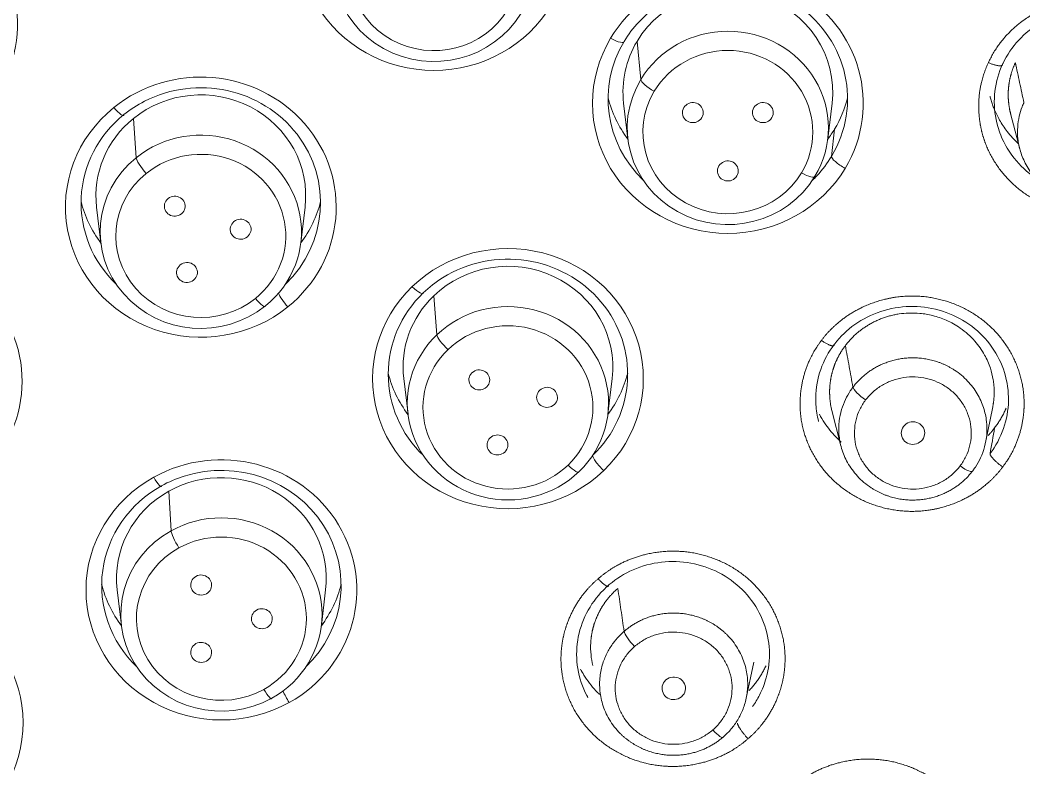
# Model space of a CAD drawing. Extents: x 19821 to 22981, y -91 to 2224.
# Drawn here: x 20754.33 to 20773.55, y 1187.6 to 1201.93 of the extents above; entities that cross this region are included whole.
import ezdxf

# ---------------------------------------------------------------- set-up
doc = ezdxf.new("R2010")
doc.units = 0
doc.header["$LTSCALE"] = 10
doc.header["$MEASUREMENT"] = 0
doc.layers.add('1', color=7, linetype='CONTINUOUS')

msp = doc.modelspace()

# ---------------------------------------------------------------- linework, layer by layer
at = {"layer": '1', "color": 7, "linetype": 'Continuous', "lineweight": 13}
for p, q in [((20766.141, 1201.523), (20766.212, 1200.792)), ((20756.495, 1200.046), (20756.548, 1199.294)), ((20769.923, 1199.842), (20769.867, 1199.32)), ((20762.249, 1196.647), (20762.307, 1195.9)), ((20757.176, 1192.906), (20757.217, 1192.146))]:
    msp.add_line(p, q, dxfattribs=at)
at = {"layer": '1', "color": 7, "linetype": 'Continuous', "lineweight": 18}
for p, q in [((20765.885, 1200.338), (20765.966, 1199.655)), ((20769.795, 1199.655), (20769.877, 1200.338)), ((20773.296, 1200.14), (20773.471, 1199.465)), ((20755.791, 1198.347), (20755.872, 1197.664)), ((20759.702, 1197.664), (20759.783, 1198.347)), ((20761.673, 1195.062), (20761.755, 1194.379)), ((20765.584, 1194.379), (20765.665, 1195.062)), ((20772.816, 1193.836), (20772.954, 1194.523)), ((20769.873, 1194.451), (20770.046, 1193.772)), ((20756.185, 1191.014), (20756.266, 1190.331)), ((20760.096, 1190.331), (20760.177, 1191.014)), ((20768.234, 1188.941), (20768.376, 1189.631))]:
    msp.add_line(p, q, dxfattribs=at)
for centre, major_axis, ratio, start_param, end_param in [((20744.931, 1212.247), (-60.5, 0), 0.961262, 2.420581, 4.712389), ((20744.931, 1212.384), (60, 0), 0.961262, 4.72417, 7.853982), ((20744.931, 1212.384), (-59.925, 0), 0.961262, 1.570796, 4.712389), ((20762.252, 1202.99), (-1.927, 0), 0.961262, 5.759587, 8.901179), ((20767.881, 1200.422), (2.293, 0), 0.961262, 5.759587, 8.693327), ((20767.881, 1200.557), (-2.009, 0), 0.961262, 3.027628, 5.759587), ((20767.881, 1200.422), (2.293, 0), 0.961262, 2.410142, 2.617994), ((20767.881, 1199.865), (-1.927, 0), 0.961262, 2.617994, 5.759587), ((20767.881, 1200.422), (2.293, 0), 0.961262, 2.617994, 3.928093), ((20767.881, 1200.557), (-2.009, 0), 0.961262, 5.759587, 6.397183), ((20757.787, 1198.431), (2.293, 0), 0.961262, 5.496745, 8.344261), ((20767.881, 1199.865), (-1.927, 0), 0.961262, 5.759587, 8.901179), ((20757.787, 1198.567), (-2.009, 0), 0.961262, 3.027672, 5.410521), ((20757.787, 1198.431), (2.293, 0), 0.961262, 2.061076, 2.268928), ((20767.881, 1200.975), (2.359, 0), 0.961262, 3.377867, 3.765608), ((20767.881, 1200.975), (2.359, 0), 0.961262, 5.759587, 6.046895), ((20757.787, 1198.431), (2.293, 0), 0.961262, 2.268928, 3.928004), ((20757.787, 1198.567), (-2.009, 0), 0.961262, 5.410521, 6.397177), ((20757.787, 1197.875), (-1.927, 0), 0.961262, 2.268928, 5.410521), ((20767.881, 1200.975), (2.359, 0), 0.961262, 5.659203, 5.759587), ((20767.881, 1200.422), (2.293, 0), 0.961262, 5.551735, 5.759587), ((20757.787, 1197.875), (-1.927, 0), 0.961262, 5.410521, 8.552113), ((20767.881, 1200.422), (2.293, 0), 0.961262, 5.496681, 5.551735), ((20757.787, 1198.985), (2.359, 0), 0.961262, 3.37791, 3.765603), ((20757.787, 1198.985), (2.359, 0), 0.961262, 5.659246, 6.046939), ((20763.669, 1195.146), (2.293, 0), 0.961262, 5.497787, 8.431528), ((20763.669, 1195.282), (-2.009, 0), 0.961262, 3.027661, 5.497787), ((20763.669, 1195.146), (2.293, 0), 0.961262, 2.148343, 2.356194), ((20763.669, 1195.146), (2.293, 0), 0.961262, 2.356194, 3.928038), ((20763.669, 1195.282), (-2.009, 0), 0.961262, 5.497787, 6.397166), ((20763.669, 1194.59), (-1.927, 0), 0.961262, 2.356194, 5.497787), ((20763.669, 1194.59), (-1.927, 0), 0.961262, 5.497787, 8.63938), ((20763.669, 1195.699), (2.359, 0), 0.961262, 3.377899, 3.765591), ((20763.669, 1195.699), (2.359, 0), 0.961262, 5.659236, 6.046879), ((20770.519, 1194.735), (0.239, -0.181), 0.22302, 3.379768, 4.879301), ((20758.181, 1191.098), (2.293, 0), 0.961262, 5.496724, 8.169729), ((20772.329, 1193.47), (-0.239, 0.181), 0.22297, 1.737841, 3.254818), ((20758.181, 1191.098), (2.293, 0), 0.961262, 1.886543, 2.094395), ((20758.181, 1191.233), (-2.009, 0), 0.961262, 3.027645, 5.235988), ((20758.181, 1191.098), (2.293, 0), 0.961262, 2.094395, 3.928029), ((20758.181, 1191.233), (-2.009, 0), 0.961262, 5.235988, 6.397199), ((20758.181, 1190.542), (-1.927, 0), 0.961262, 2.094395, 5.235988), ((20758.181, 1190.542), (-1.927, 0), 0.961262, 5.235988, 8.37758), ((20758.181, 1191.651), (2.359, 0), 0.961262, 3.377932, 3.765526), ((20758.181, 1191.651), (2.359, 0), 0.961262, 5.659219, 6.046911), ((20766.094, 1190.011), (0.196, -0.227), 0.184462, 3.422745, 4.922279), ((20767.592, 1188.413), (-0.196, 0.227), 0.184412, 1.780818, 3.297796)]:
    msp.add_ellipse(centre, major_axis=major_axis, ratio=ratio, start_param=start_param, end_param=end_param, dxfattribs=at)
at = {"layer": '1', "color": 7, "linetype": 'Continuous', "lineweight": 13}
for centre, major_axis, ratio, start_param, end_param in [((20744.931, 1212.247), (-59.425, 0), 0.961262, 1.570796, 4.70194), ((20744.931, 1212.247), (-57.948, 0), 0.961262, 1.579187, 4.712389), ((20744.931, 1212.291), (57.403, 0), 0.961262, 4.721079, 7.853982), ((20762.252, 1203.461), (2.593, 0), 0.961262, 2.617994, 5.759587), ((20751.681, 1201.835), (2.593, 0), 0.961262, 5.235988, 8.37758), ((20762.252, 1202.91), (-1.627, 0), 0.961262, 5.759587, 8.901179), ((20767.881, 1200.337), (2.593, 0), 0.961262, 5.759587, 8.901179), ((20767.881, 1200.337), (2.593, 0), 0.961262, 2.617994, 5.759587), ((20765.635, 1201.666), (0.257, -0.154), 0.238709, 4.854791, 6.458185), ((20767.881, 1199.785), (-1.627, 0), 0.961262, 2.617994, 5.759587), ((20757.787, 1198.346), (2.593, 0), 0.961262, 5.410521, 8.552113), ((20766.471, 1200.65), (-0.257, 0.154), 0.238709, 0.174999, 1.713199), ((20767.881, 1199.785), (-1.627, 0), 0.961262, 5.759587, 8.901179), ((20757.787, 1198.346), (2.593, 0), 0.961262, 2.268928, 5.410521), ((20756.12, 1200.338), (0.188, -0.234), 0.177176, 4.928615, 6.532008), ((20757.787, 1197.795), (-1.627, 0), 0.961262, 2.268928, 5.410521), ((20770.126, 1199.173), (-0.257, 0.154), 0.238709, 0.109805, 1.713199), ((20756.741, 1199.076), (-0.188, 0.234), 0.177176, 0.248823, 1.787022), ((20757.787, 1197.795), (-1.627, 0), 0.961262, 5.410521, 8.552113), ((20769.29, 1199.086), (0.257, -0.154), 0.238709, 4.854791, 6.39299), ((20751.771, 1195.008), (2.593, 0), 0.961262, 5.061455, 8.203047), ((20763.669, 1195.061), (2.593, 0), 0.961262, 5.497787, 8.63938), ((20763.669, 1195.061), (2.593, 0), 0.961262, 2.356194, 5.497787), ((20761.836, 1196.906), (0.208, -0.216), 0.194905, 4.912437, 6.51583), ((20759.454, 1196.519), (-0.188, 0.234), 0.177176, 0.582196, 1.787022), ((20758.833, 1196.679), (0.188, -0.234), 0.177176, 4.928615, 6.466814), ((20763.669, 1194.51), (-1.627, 0), 0.961262, 2.356194, 5.497787), ((20762.519, 1195.699), (-0.208, 0.216), 0.194905, 0.232645, 1.770844), ((20763.669, 1194.51), (-1.627, 0), 0.961262, 5.497787, 8.63938), ((20758.181, 1191.013), (2.593, 0), 0.961262, 5.235988, 8.37758), ((20765.503, 1193.381), (-0.208, 0.216), 0.194905, 0.16745, 1.770844), ((20764.82, 1193.486), (0.208, -0.216), 0.194905, 4.912437, 6.450636), ((20758.181, 1191.013), (2.593, 0), 0.961262, 2.094395, 5.235988), ((20756.884, 1193.254), (0.146, -0.262), 0.137819, 4.955794, 6.559188), ((20757.367, 1191.899), (-0.146, 0.262), 0.137819, 0.276002, 1.814201), ((20758.181, 1190.462), (-1.627, 0), 0.961262, 2.094395, 5.235988), ((20758.181, 1190.462), (-1.627, 0), 0.961262, 5.235988, 8.37758), ((20751.79, 1188.468), (2.593, 0), 0.961262, 4.974188, 8.115781), ((20758.995, 1189.189), (0.146, -0.262), 0.137819, 4.955794, 6.493993), ((20759.478, 1188.937), (-0.146, 0.262), 0.137819, 0.931208, 1.814201)]:
    msp.add_ellipse(centre, major_axis=major_axis, ratio=ratio, start_param=start_param, end_param=end_param, dxfattribs=at)
for points, degree, knots in [([(20772.87, 1201.116), (20773.044, 1201.492), (20773.505, 1201.911), (20773.863, 1202.13), (20774.06, 1202.203), (20774.458, 1202.35), (20775.314, 1202.328), (20776.094, 1201.994), (20776.682, 1201.397), (20776.834, 1201.015), (20776.909, 1200.827), (20776.945, 1200.625), (20776.98, 1200.426), (20776.965, 1199.815), (20776.791, 1199.438)], 2, [0, 0, 0, 0.125, 0.1875, 0.25, 0.25, 0.375, 0.5, 0.625, 0.75, 0.75, 0.8125, 0.8125, 0.875, 1, 1, 1]), ([(20776.791, 1199.438), (20776.617, 1199.063), (20776.156, 1198.644), (20775.797, 1198.425), (20775.6, 1198.352), (20775.203, 1198.205), (20774.346, 1198.226), (20773.566, 1198.561), (20772.978, 1199.157), (20772.826, 1199.539), (20772.751, 1199.728), (20772.716, 1199.929), (20772.681, 1200.128), (20772.695, 1200.74), (20772.87, 1201.116)], 2, [0, 0, 0, 0.125, 0.1875, 0.25, 0.25, 0.375, 0.5, 0.625, 0.75, 0.75, 0.8125, 0.8125, 0.875, 1, 1, 1]), ([(20773.755, 1198.922), (20773.722, 1198.945), (20773.539, 1199.08), (20773.297, 1199.34), (20773.153, 1199.614), (20773.106, 1199.729)], 3, [0, 0, 0, 0, 0.114956, 0.641586, 1, 1, 1, 1]), ([(20769.673, 1195.794), (20769.924, 1196.126), (20770.466, 1196.444), (20770.864, 1196.586), (20771.072, 1196.618), (20771.493, 1196.683), (20772.326, 1196.49), (20773.016, 1196.008), (20773.463, 1195.306), (20773.529, 1194.902), (20773.561, 1194.703), (20773.553, 1194.499), (20773.544, 1194.297), (20773.397, 1193.702), (20773.145, 1193.369)], 2, [0, 0, 0, 0.125, 0.1875, 0.25, 0.25, 0.375, 0.5, 0.625, 0.75, 0.75, 0.8125, 0.8125, 0.875, 1, 1, 1]), ([(20773.145, 1193.369), (20772.894, 1193.036), (20772.352, 1192.719), (20771.955, 1192.576), (20771.746, 1192.544), (20771.325, 1192.479), (20770.492, 1192.672), (20769.802, 1193.155), (20769.356, 1193.856), (20769.289, 1194.26), (20769.257, 1194.459), (20769.266, 1194.663), (20769.274, 1194.865), (20769.421, 1195.46), (20769.673, 1195.794)], 2, [0, 0, 0, 0.125, 0.1875, 0.25, 0.25, 0.375, 0.5, 0.625, 0.75, 0.75, 0.8125, 0.8125, 0.875, 1, 1, 1]), ([(20770.519, 1194.652), (20770.562, 1194.709), (20770.61, 1194.762), (20770.718, 1194.857), (20770.777, 1194.9), (20770.902, 1194.974), (20770.968, 1195.004), (20771.105, 1195.053), (20771.176, 1195.071), (20771.321, 1195.093), (20771.394, 1195.097), (20771.541, 1195.092), (20771.614, 1195.082), (20771.756, 1195.049), (20771.826, 1195.026), (20771.959, 1194.967), (20772.022, 1194.931), (20772.141, 1194.848), (20772.196, 1194.801), (20772.295, 1194.698), (20772.339, 1194.642), (20772.416, 1194.522), (20772.448, 1194.458), (20772.499, 1194.326), (20772.517, 1194.258), (20772.54, 1194.118), (20772.545, 1194.048), (20772.539, 1193.907), (20772.529, 1193.837), (20772.495, 1193.7), (20772.47, 1193.633), (20772.409, 1193.506), (20772.372, 1193.445), (20772.329, 1193.388)], 3, [0, 0, 0, 0, 0.0625, 0.0625, 0.125, 0.125, 0.1875, 0.1875, 0.25, 0.25, 0.3125, 0.3125, 0.375, 0.375, 0.4375, 0.4375, 0.5, 0.5, 0.5625, 0.5625, 0.625, 0.625, 0.6875, 0.6875, 0.75, 0.75, 0.8125, 0.8125, 0.875, 0.875, 0.9375, 0.9375, 1, 1, 1, 1]), ([(20772.329, 1193.388), (20772.286, 1193.331), (20772.237, 1193.278), (20772.129, 1193.182), (20772.071, 1193.139), (20771.946, 1193.066), (20771.88, 1193.035), (20771.742, 1192.986), (20771.671, 1192.968), (20771.526, 1192.946), (20771.453, 1192.942), (20771.307, 1192.948), (20771.234, 1192.957), (20771.091, 1192.99), (20771.022, 1193.014), (20770.889, 1193.072), (20770.825, 1193.108), (20770.707, 1193.191), (20770.652, 1193.238), (20770.552, 1193.341), (20770.508, 1193.398), (20770.431, 1193.518), (20770.399, 1193.581), (20770.349, 1193.714), (20770.33, 1193.782), (20770.307, 1193.921), (20770.303, 1193.992), (20770.309, 1194.132), (20770.319, 1194.202), (20770.353, 1194.339), (20770.377, 1194.406), (20770.438, 1194.534), (20770.475, 1194.595), (20770.519, 1194.652)], 3, [0, 0, 0, 0, 0.0625, 0.0625, 0.125, 0.125, 0.1875, 0.1875, 0.25, 0.25, 0.3125, 0.3125, 0.375, 0.375, 0.4375, 0.4375, 0.5, 0.5, 0.5625, 0.5625, 0.625, 0.625, 0.6875, 0.6875, 0.75, 0.75, 0.8125, 0.8125, 0.875, 0.875, 0.9375, 0.9375, 1, 1, 1, 1]), ([(20773.2, 1194.236), (20773.2, 1194.236), (20773.153, 1194.059), (20773.061, 1193.848), (20772.929, 1193.66), (20772.903, 1193.625)], 3, [0, 0, 0, 0, 0.002543, 0.807615, 1, 1, 1, 1]), ([(20765.395, 1191.226), (20765.713, 1191.501), (20766.311, 1191.704), (20766.731, 1191.764), (20766.942, 1191.753), (20767.368, 1191.732), (20768.141, 1191.378), (20768.712, 1190.768), (20768.996, 1189.992), (20768.974, 1189.584), (20768.963, 1189.383), (20768.91, 1189.185), (20768.858, 1188.989), (20768.586, 1188.436), (20768.267, 1188.161)], 2, [0, 0, 0, 0.125, 0.1875, 0.25, 0.25, 0.375, 0.5, 0.625, 0.75, 0.75, 0.8125, 0.8125, 0.875, 1, 1, 1]), ([(20768.267, 1188.161), (20767.949, 1187.885), (20767.351, 1187.683), (20766.931, 1187.623), (20766.719, 1187.633), (20766.294, 1187.654), (20765.521, 1188.009), (20764.95, 1188.619), (20764.665, 1189.395), (20764.688, 1189.803), (20764.699, 1190.004), (20764.752, 1190.202), (20764.804, 1190.398), (20765.076, 1190.951), (20765.395, 1191.226)], 2, [0, 0, 0, 0.125, 0.1875, 0.25, 0.25, 0.375, 0.5, 0.625, 0.75, 0.75, 0.8125, 0.8125, 0.875, 1, 1, 1]), ([(20766.094, 1189.929), (20766.149, 1189.976), (20766.208, 1190.018), (20766.334, 1190.09), (20766.4, 1190.12), (20766.538, 1190.167), (20766.61, 1190.184), (20766.755, 1190.204), (20766.828, 1190.207), (20766.975, 1190.2), (20767.047, 1190.189), (20767.189, 1190.154), (20767.258, 1190.13), (20767.391, 1190.07), (20767.454, 1190.033), (20767.571, 1189.949), (20767.625, 1189.901), (20767.723, 1189.797), (20767.767, 1189.74), (20767.842, 1189.619), (20767.873, 1189.555), (20767.922, 1189.422), (20767.94, 1189.353), (20767.961, 1189.214), (20767.964, 1189.143), (20767.956, 1189.003), (20767.945, 1188.933), (20767.909, 1188.796), (20767.884, 1188.73), (20767.821, 1188.603), (20767.783, 1188.542), (20767.696, 1188.429), (20767.646, 1188.377), (20767.592, 1188.33)], 3, [0, 0, 0, 0, 0.0625, 0.0625, 0.125, 0.125, 0.1875, 0.1875, 0.25, 0.25, 0.3125, 0.3125, 0.375, 0.375, 0.4375, 0.4375, 0.5, 0.5, 0.5625, 0.5625, 0.625, 0.625, 0.6875, 0.6875, 0.75, 0.75, 0.8125, 0.8125, 0.875, 0.875, 0.9375, 0.9375, 1, 1, 1, 1]), ([(20767.592, 1188.33), (20767.537, 1188.283), (20767.478, 1188.241), (20767.352, 1188.169), (20767.285, 1188.139), (20767.147, 1188.092), (20767.076, 1188.075), (20766.931, 1188.055), (20766.857, 1188.052), (20766.711, 1188.059), (20766.638, 1188.07), (20766.496, 1188.104), (20766.427, 1188.128), (20766.295, 1188.189), (20766.232, 1188.225), (20766.115, 1188.31), (20766.06, 1188.357), (20765.962, 1188.462), (20765.919, 1188.519), (20765.844, 1188.64), (20765.813, 1188.704), (20765.764, 1188.837), (20765.746, 1188.905), (20765.725, 1189.045), (20765.722, 1189.115), (20765.729, 1189.256), (20765.74, 1189.326), (20765.776, 1189.462), (20765.801, 1189.529), (20765.865, 1189.656), (20765.903, 1189.716), (20765.99, 1189.829), (20766.04, 1189.881), (20766.094, 1189.929)], 3, [0, 0, 0, 0, 0.0625, 0.0625, 0.125, 0.125, 0.1875, 0.1875, 0.25, 0.25, 0.3125, 0.3125, 0.375, 0.375, 0.4375, 0.4375, 0.5, 0.5, 0.5625, 0.5625, 0.625, 0.625, 0.6875, 0.6875, 0.75, 0.75, 0.8125, 0.8125, 0.875, 0.875, 0.9375, 0.9375, 1, 1, 1, 1]), ([(20768.617, 1189.331), (20768.585, 1189.216), (20768.511, 1189.024), (20768.404, 1188.847), (20768.353, 1188.777)], 3, [0, 0, 0, 0, 0.579654, 1, 1, 1, 1]), ([(20769.127, 1187.242), (20769.444, 1187.517), (20770.042, 1187.719), (20770.462, 1187.779), (20770.883, 1187.759), (20771.294, 1187.659), (20771.485, 1187.572), (20771.871, 1187.396), (20772.448, 1186.78), (20772.59, 1186.389), (20772.66, 1186.198), (20772.719, 1185.796), (20772.696, 1185.392), (20772.642, 1185.193), (20772.589, 1184.997), (20772.317, 1184.448), (20772, 1184.175)], 2, [0, 0, 0, 0.125, 0.1875, 0.25, 0.3125, 0.375, 0.375, 0.5, 0.625, 0.625, 0.6875, 0.75, 0.8125, 0.8125, 0.875, 1, 1, 1])]:
    msp.add_open_spline(points, degree=degree, knots=knots, dxfattribs=at)
at = {"layer": '1', "color": 7, "linetype": 'Continuous', "lineweight": 18}
for points, knots in [([(20773.143, 1201.088), (20773.146, 1201.094), (20773.224, 1201.259), (20773.431, 1201.565), (20773.866, 1201.912), (20774.397, 1202.12), (20774.968, 1202.163), (20775.527, 1202.039), (20776.021, 1201.758), (20776.403, 1201.347), (20776.638, 1200.845), (20776.682, 1200.48), (20776.675, 1200.3)], [0, 0, 0, 0, 0.004149, 0.11085, 0.221732, 0.333017, 0.44423, 0.55546, 0.666674, 0.777922, 0.889093, 1, 1, 1, 1]), ([(20773.106, 1199.729), (20773.085, 1199.783), (20773.007, 1200.011), (20772.956, 1200.435), (20773.037, 1200.839), (20773.125, 1201.048), (20773.143, 1201.088)], [0, 0, 0, 0, 0.124514, 0.5152, 0.906881, 1, 1, 1, 1]), ([(20773.298, 1200.13), (20773.297, 1200.133), (20773.295, 1200.142), (20773.291, 1200.158), (20773.286, 1200.178), (20773.282, 1200.199), (20773.278, 1200.219), (20773.274, 1200.24), (20773.27, 1200.26), (20773.267, 1200.281), (20773.264, 1200.301), (20773.261, 1200.322), (20773.259, 1200.343), (20773.257, 1200.363), (20773.255, 1200.384), (20773.254, 1200.405), (20773.252, 1200.425), (20773.252, 1200.446), (20773.251, 1200.466), (20773.251, 1200.487), (20773.251, 1200.508), (20773.251, 1200.528), (20773.251, 1200.549), (20773.252, 1200.569), (20773.253, 1200.59), (20773.255, 1200.61), (20773.257, 1200.63), (20773.258, 1200.651), (20773.261, 1200.671), (20773.263, 1200.691), (20773.266, 1200.711), (20773.269, 1200.731), (20773.273, 1200.752), (20773.276, 1200.771), (20773.28, 1200.791), (20773.284, 1200.811), (20773.289, 1200.831), (20773.294, 1200.851), (20773.299, 1200.87), (20773.304, 1200.89), (20773.309, 1200.909), (20773.315, 1200.928), (20773.321, 1200.948), (20773.327, 1200.967), (20773.334, 1200.986), (20773.341, 1201.004), (20773.348, 1201.023), (20773.355, 1201.042), (20773.363, 1201.06), (20773.371, 1201.079), (20773.379, 1201.097), (20773.384, 1201.109), (20773.387, 1201.115)], [0, 0, 0, 0, 0.00712, 0.027941, 0.048738, 0.069512, 0.090263, 0.110991, 0.131695, 0.152376, 0.173034, 0.193669, 0.214281, 0.234869, 0.255434, 0.275976, 0.296495, 0.31699, 0.337462, 0.357911, 0.378337, 0.398739, 0.419119, 0.439475, 0.459807, 0.480117, 0.500403, 0.520666, 0.540906, 0.561122, 0.581316, 0.601486, 0.621633, 0.641756, 0.661856, 0.681933, 0.701987, 0.722017, 0.742025, 0.762009, 0.781969, 0.801907, 0.821821, 0.841711, 0.861579, 0.881423, 0.901244, 0.921042, 0.940816, 0.960568, 0.980295, 1, 1, 1, 1]), ([(20772.9, 1200.469), (20772.901, 1200.465), (20772.906, 1200.447), (20772.915, 1200.415), (20772.928, 1200.373), (20772.942, 1200.331), (20772.956, 1200.29), (20772.994, 1200.192), (20773.07, 1200.032), (20773.212, 1199.81), (20773.348, 1199.655), (20773.433, 1199.574), (20773.445, 1199.563)], [0, 0, 0, 0, 0.010843, 0.052147, 0.093537, 0.135013, 0.176575, 0.218223, 0.428633, 0.674372, 0.955404, 1, 1, 1, 1]), ([(20773.551, 1200.35), (20773.549, 1200.345), (20773.544, 1200.334), (20773.536, 1200.317), (20773.53, 1200.301), (20773.523, 1200.286), (20773.497, 1200.218), (20773.456, 1200.087), (20773.425, 1199.881), (20773.429, 1199.65), (20773.48, 1199.403), (20773.587, 1199.148), (20773.76, 1198.902), (20774.002, 1198.685), (20774.22, 1198.567), (20774.366, 1198.513), (20774.422, 1198.495), (20774.478, 1198.479), (20774.535, 1198.466), (20774.591, 1198.455), (20774.647, 1198.446), (20774.703, 1198.44), (20774.759, 1198.435), (20774.814, 1198.433), (20774.869, 1198.433), (20774.923, 1198.435), (20774.976, 1198.439), (20775.029, 1198.444), (20775.081, 1198.452), (20775.132, 1198.461), (20775.183, 1198.472), (20775.232, 1198.484), (20775.28, 1198.498), (20775.327, 1198.514), (20775.373, 1198.531), (20775.418, 1198.549), (20775.462, 1198.568), (20775.505, 1198.589), (20775.546, 1198.611), (20775.587, 1198.633), (20775.626, 1198.657), (20775.663, 1198.682), (20775.7, 1198.707), (20775.735, 1198.734), (20775.769, 1198.761), (20775.801, 1198.788), (20775.833, 1198.816), (20775.863, 1198.845), (20775.891, 1198.874), (20775.919, 1198.904), (20775.945, 1198.934), (20775.97, 1198.964), (20775.994, 1198.995), (20776.016, 1199.025), (20776.038, 1199.056), (20776.058, 1199.087), (20776.077, 1199.118), (20776.095, 1199.149), (20776.112, 1199.18), (20776.128, 1199.211), (20776.138, 1199.232), (20776.142, 1199.243)], [0, 0, 0, 0, 0.004262, 0.008395, 0.012399, 0.016275, 0.020023, 0.063396, 0.111868, 0.165437, 0.224099, 0.287852, 0.356691, 0.430612, 0.509612, 0.522991, 0.53625, 0.549388, 0.562405, 0.575301, 0.588077, 0.600731, 0.613265, 0.625678, 0.63797, 0.650141, 0.662192, 0.674122, 0.68593, 0.697618, 0.709186, 0.720632, 0.731957, 0.743162, 0.754246, 0.765209, 0.776051, 0.786772, 0.797372, 0.807852, 0.81821, 0.828448, 0.838565, 0.848561, 0.858436, 0.868191, 0.877824, 0.887337, 0.896728, 0.905999, 0.915149, 0.924178, 0.933086, 0.941874, 0.95054, 0.959086, 0.96751, 0.975814, 0.983997, 0.992059, 1, 1, 1, 1]), ([(20769.915, 1195.713), (20769.919, 1195.719), (20770.031, 1195.864), (20770.3, 1196.123), (20770.801, 1196.375), (20771.365, 1196.472), (20771.933, 1196.4), (20772.453, 1196.167), (20772.875, 1195.794), (20773.16, 1195.315), (20773.281, 1194.777), (20773.246, 1194.412), (20773.2, 1194.236)], [0, 0, 0, 0, 0.004149, 0.11085, 0.221732, 0.333017, 0.44423, 0.55546, 0.666674, 0.777922, 0.889093, 1, 1, 1, 1]), ([(20770.131, 1195.694), (20770.139, 1195.704), (20770.154, 1195.724), (20770.178, 1195.754), (20770.203, 1195.782), (20770.228, 1195.811), (20770.254, 1195.838), (20770.281, 1195.865), (20770.309, 1195.892), (20770.338, 1195.918), (20770.367, 1195.943), (20770.397, 1195.968), (20770.427, 1195.992), (20770.459, 1196.015), (20770.491, 1196.038), (20770.524, 1196.059), (20770.557, 1196.08), (20770.591, 1196.101), (20770.625, 1196.12), (20770.66, 1196.139), (20770.696, 1196.157), (20770.732, 1196.174), (20770.769, 1196.19), (20770.806, 1196.205), (20770.844, 1196.219), (20770.882, 1196.233), (20770.92, 1196.245), (20770.959, 1196.257), (20770.999, 1196.268), (20771.038, 1196.277), (20771.078, 1196.286), (20771.119, 1196.294), (20771.206, 1196.308), (20771.353, 1196.322), (20771.57, 1196.316), (20771.815, 1196.274), (20772.078, 1196.184), (20772.359, 1196.026), (20772.612, 1195.8), (20772.799, 1195.532), (20772.91, 1195.279), (20772.952, 1195.109), (20772.966, 1195.02), (20772.969, 1194.999), (20772.971, 1194.978), (20772.974, 1194.957), (20772.976, 1194.936), (20772.978, 1194.915), (20772.979, 1194.894), (20772.98, 1194.873), (20772.981, 1194.852), (20772.982, 1194.831), (20772.982, 1194.81), (20772.982, 1194.789), (20772.981, 1194.768), (20772.981, 1194.748), (20772.98, 1194.727), (20772.978, 1194.706), (20772.977, 1194.685), (20772.975, 1194.664), (20772.973, 1194.644), (20772.971, 1194.623), (20772.968, 1194.603), (20772.965, 1194.582), (20772.962, 1194.562), (20772.958, 1194.541), (20772.955, 1194.525), (20772.953, 1194.516), (20772.952, 1194.514)], [0, 0, 0, 0, 0.00907, 0.01816, 0.02727, 0.0364, 0.04555, 0.05472, 0.06391, 0.07312, 0.08235, 0.0916, 0.10087, 0.110159, 0.119469, 0.128799, 0.138149, 0.147518, 0.156908, 0.166318, 0.175747, 0.185197, 0.194666, 0.204156, 0.213665, 0.223194, 0.232743, 0.242312, 0.251901, 0.26151, 0.271139, 0.280788, 0.290457, 0.333828, 0.384536, 0.442574, 0.507934, 0.580608, 0.670212, 0.748416, 0.815205, 0.870567, 0.875737, 0.880902, 0.88606, 0.891213, 0.896361, 0.901502, 0.906638, 0.911768, 0.916893, 0.922011, 0.927124, 0.932232, 0.937333, 0.942429, 0.94752, 0.952604, 0.957683, 0.962756, 0.967824, 0.972885, 0.977941, 0.982992, 0.988036, 0.993075, 0.998109, 1, 1, 1, 1]), ([(20769.617, 1194.243), (20769.59, 1194.348), (20769.544, 1194.636), (20769.591, 1195.112), (20769.758, 1195.491), (20769.889, 1195.678), (20769.915, 1195.713)], [0, 0, 0, 0, 0.210468, 0.562798, 0.916023, 1, 1, 1, 1]), ([(20769.875, 1194.445), (20769.865, 1194.485), (20769.855, 1194.533), (20769.846, 1194.588), (20769.843, 1194.609), (20769.84, 1194.63), (20769.838, 1194.651), (20769.836, 1194.672), (20769.834, 1194.693), (20769.833, 1194.714), (20769.832, 1194.735), (20769.831, 1194.756), (20769.83, 1194.777), (20769.83, 1194.798), (20769.83, 1194.819), (20769.83, 1194.84), (20769.831, 1194.86), (20769.832, 1194.881), (20769.833, 1194.902), (20769.835, 1194.923), (20769.837, 1194.944), (20769.839, 1194.964), (20769.841, 1194.985), (20769.844, 1195.005), (20769.847, 1195.026), (20769.85, 1195.046), (20769.854, 1195.067), (20769.858, 1195.087), (20769.862, 1195.107), (20769.866, 1195.127), (20769.871, 1195.147), (20769.876, 1195.167), (20769.881, 1195.187), (20769.887, 1195.207), (20769.892, 1195.227), (20769.899, 1195.246), (20769.905, 1195.266), (20769.911, 1195.285), (20769.918, 1195.304), (20769.925, 1195.323), (20769.933, 1195.342), (20769.94, 1195.361), (20769.948, 1195.38), (20769.956, 1195.399), (20769.965, 1195.417), (20769.973, 1195.436), (20769.982, 1195.454), (20769.991, 1195.472), (20770.001, 1195.49), (20770.01, 1195.508), (20770.02, 1195.526), (20770.03, 1195.543), (20770.041, 1195.561), (20770.051, 1195.578), (20770.062, 1195.595), (20770.073, 1195.612), (20770.084, 1195.629), (20770.095, 1195.646), (20770.107, 1195.662), (20770.119, 1195.678), (20770.127, 1195.689), (20770.131, 1195.694)], [0, 0, 0, 0, 0.094734, 0.110849, 0.126947, 0.143026, 0.159088, 0.175133, 0.191159, 0.207168, 0.223158, 0.239131, 0.255087, 0.271024, 0.286944, 0.302846, 0.31873, 0.334596, 0.350445, 0.366275, 0.382088, 0.397884, 0.413661, 0.42942, 0.445162, 0.460886, 0.476592, 0.492281, 0.507951, 0.523604, 0.539239, 0.554856, 0.570455, 0.586037, 0.601601, 0.617146, 0.632675, 0.648185, 0.663677, 0.679152, 0.694609, 0.710048, 0.725469, 0.740872, 0.756258, 0.771625, 0.786975, 0.802307, 0.817621, 0.832918, 0.848196, 0.863457, 0.8787, 0.893925, 0.909132, 0.924321, 0.939493, 0.954646, 0.969782, 0.9849, 1, 1, 1, 1]), ([(20772.571, 1193.297), (20772.575, 1193.301), (20772.581, 1193.31), (20772.591, 1193.324), (20772.601, 1193.338), (20772.611, 1193.353), (20772.656, 1193.419), (20772.728, 1193.549), (20772.804, 1193.758), (20772.846, 1193.992), (20772.842, 1194.247), (20772.785, 1194.513), (20772.665, 1194.779), (20772.478, 1195.027), (20772.298, 1195.177), (20772.172, 1195.256), (20772.121, 1195.285), (20772.069, 1195.311), (20772.017, 1195.336), (20771.965, 1195.358), (20771.912, 1195.378), (20771.858, 1195.395), (20771.805, 1195.41), (20771.752, 1195.424), (20771.698, 1195.435), (20771.645, 1195.444), (20771.592, 1195.451), (20771.539, 1195.456), (20771.487, 1195.459), (20771.435, 1195.46), (20771.383, 1195.46), (20771.332, 1195.458), (20771.282, 1195.453), (20771.232, 1195.448), (20771.184, 1195.441), (20771.136, 1195.432), (20771.089, 1195.422), (20771.042, 1195.41), (20770.997, 1195.397), (20770.953, 1195.383), (20770.91, 1195.367), (20770.867, 1195.351), (20770.826, 1195.333), (20770.786, 1195.315), (20770.747, 1195.295), (20770.709, 1195.274), (20770.673, 1195.253), (20770.637, 1195.231), (20770.602, 1195.208), (20770.569, 1195.185), (20770.537, 1195.161), (20770.506, 1195.136), (20770.476, 1195.111), (20770.447, 1195.085), (20770.42, 1195.059), (20770.393, 1195.033), (20770.368, 1195.006), (20770.343, 1194.98), (20770.32, 1194.953), (20770.298, 1194.925), (20770.283, 1194.907), (20770.276, 1194.898)], [0, 0, 0, 0, 0.003868, 0.007805, 0.01181, 0.015885, 0.020029, 0.067464, 0.118837, 0.174144, 0.233385, 0.296555, 0.363653, 0.434676, 0.50962, 0.522978, 0.536217, 0.549335, 0.562333, 0.575212, 0.58797, 0.600609, 0.613128, 0.625526, 0.637805, 0.649964, 0.662003, 0.673923, 0.685722, 0.697401, 0.708961, 0.7204, 0.73172, 0.74292, 0.754, 0.76496, 0.7758, 0.78652, 0.797121, 0.807601, 0.817962, 0.828202, 0.838323, 0.848324, 0.858205, 0.867966, 0.877608, 0.887129, 0.896531, 0.905812, 0.914974, 0.924016, 0.932938, 0.941741, 0.950423, 0.958985, 0.967428, 0.975751, 0.983954, 0.992037, 1, 1, 1, 1]), ([(20770.276, 1194.898), (20770.273, 1194.893), (20770.265, 1194.883), (20770.255, 1194.869), (20770.245, 1194.854), (20770.235, 1194.841), (20770.195, 1194.779), (20770.127, 1194.659), (20770.052, 1194.464), (20770.006, 1194.238), (20770.001, 1193.986), (20770.051, 1193.715), (20770.167, 1193.44), (20770.357, 1193.179), (20770.545, 1193.02), (20770.676, 1192.938), (20770.727, 1192.909), (20770.779, 1192.883), (20770.831, 1192.858), (20770.883, 1192.836), (20770.936, 1192.817), (20770.99, 1192.799), (20771.043, 1192.784), (20771.097, 1192.771), (20771.15, 1192.759), (20771.204, 1192.75), (20771.257, 1192.743), (20771.31, 1192.738), (20771.362, 1192.735), (20771.414, 1192.734), (20771.466, 1192.735), (20771.517, 1192.737), (20771.567, 1192.741), (20771.616, 1192.747), (20771.665, 1192.754), (20771.713, 1192.763), (20771.76, 1192.773), (20771.806, 1192.785), (20771.852, 1192.798), (20771.896, 1192.812), (20771.939, 1192.827), (20771.981, 1192.844), (20772.022, 1192.862), (20772.062, 1192.88), (20772.101, 1192.9), (20772.139, 1192.92), (20772.176, 1192.942), (20772.211, 1192.964), (20772.246, 1192.987), (20772.279, 1193.01), (20772.311, 1193.034), (20772.342, 1193.059), (20772.372, 1193.084), (20772.401, 1193.109), (20772.429, 1193.135), (20772.455, 1193.162), (20772.48, 1193.188), (20772.505, 1193.215), (20772.528, 1193.242), (20772.55, 1193.269), (20772.564, 1193.287), (20772.571, 1193.297)], [0, 0, 0, 0, 0.004262, 0.008395, 0.012399, 0.016275, 0.020023, 0.063396, 0.111868, 0.165437, 0.224099, 0.287852, 0.356691, 0.430612, 0.509612, 0.522991, 0.53625, 0.549388, 0.562405, 0.575301, 0.588077, 0.600731, 0.613265, 0.625678, 0.63797, 0.650141, 0.662192, 0.674122, 0.68593, 0.697618, 0.709186, 0.720632, 0.731957, 0.743162, 0.754246, 0.765209, 0.776051, 0.786772, 0.797372, 0.807852, 0.81821, 0.828448, 0.838565, 0.848561, 0.858436, 0.868191, 0.877824, 0.887337, 0.896728, 0.905999, 0.915149, 0.924178, 0.933086, 0.941874, 0.95054, 0.959086, 0.96751, 0.975814, 0.983997, 0.992059, 1, 1, 1, 1]), ([(20772.99, 1194.118), (20772.999, 1194.129), (20773.015, 1194.151), (20773.039, 1194.185), (20773.062, 1194.22), (20773.084, 1194.255), (20773.106, 1194.29), (20773.127, 1194.326), (20773.147, 1194.363), (20773.167, 1194.4), (20773.185, 1194.438), (20773.2, 1194.47), (20773.209, 1194.489), (20773.212, 1194.496)], [0, 0, 0, 0, 0.093903, 0.188044, 0.282423, 0.37704, 0.471895, 0.566988, 0.66232, 0.75789, 0.853697, 0.949744, 1, 1, 1, 1]), ([(20769.633, 1194.382), (20769.663, 1194.324), (20769.754, 1194.17), (20769.898, 1193.992), (20770.015, 1193.879), (20770.051, 1193.846)], [0, 0, 0, 0, 0.289652, 0.78787, 1, 1, 1, 1]), ([(20772.868, 1193.972), (20772.871, 1193.975), (20772.879, 1193.984), (20772.892, 1193.999), (20772.907, 1194.016), (20772.921, 1194.032), (20772.936, 1194.049), (20772.95, 1194.066), (20772.963, 1194.084), (20772.977, 1194.101), (20772.986, 1194.112), (20772.99, 1194.118)], [0, 0, 0, 0, 0.076554, 0.192525, 0.308342, 0.424004, 0.539512, 0.654866, 0.770065, 0.88511, 1, 1, 1, 1]), ([(20765.595, 1191.101), (20765.6, 1191.106), (20765.741, 1191.226), (20766.06, 1191.425), (20766.604, 1191.572), (20767.177, 1191.554), (20767.718, 1191.37), (20768.176, 1191.038), (20768.508, 1190.588), (20768.683, 1190.064), (20768.685, 1189.632), (20768.633, 1189.392), (20768.617, 1189.331)], [0, 0, 0, 0, 0.004471, 0.119465, 0.238966, 0.358901, 0.478758, 0.598633, 0.718492, 0.838386, 0.958198, 1, 1, 1, 1]), ([(20765.201, 1188.947), (20765.194, 1188.961), (20765.1, 1189.136), (20764.978, 1189.5), (20764.976, 1190.052), (20765.148, 1190.578), (20765.393, 1190.915), (20765.562, 1191.072), (20765.595, 1191.101)], [0, 0, 0, 0, 0.019619, 0.250813, 0.481852, 0.713076, 0.944888, 1, 1, 1, 1]), ([(20765.296, 1189.563), (20765.279, 1189.631), (20765.254, 1189.775), (20765.25, 1189.928), (20765.256, 1190.017), (20765.257, 1190.038), (20765.259, 1190.059), (20765.261, 1190.08), (20765.264, 1190.101), (20765.267, 1190.122), (20765.27, 1190.143), (20765.273, 1190.164), (20765.277, 1190.185), (20765.281, 1190.205), (20765.285, 1190.226), (20765.29, 1190.246), (20765.295, 1190.267), (20765.3, 1190.287), (20765.305, 1190.307), (20765.311, 1190.327), (20765.317, 1190.347), (20765.323, 1190.367), (20765.33, 1190.387), (20765.337, 1190.406), (20765.344, 1190.426), (20765.351, 1190.445), (20765.359, 1190.465), (20765.367, 1190.484), (20765.375, 1190.503), (20765.383, 1190.522), (20765.392, 1190.541), (20765.401, 1190.559), (20765.41, 1190.578), (20765.42, 1190.596), (20765.429, 1190.615), (20765.439, 1190.633), (20765.449, 1190.651), (20765.46, 1190.668), (20765.47, 1190.686), (20765.481, 1190.703), (20765.492, 1190.721), (20765.504, 1190.738), (20765.515, 1190.755), (20765.527, 1190.772), (20765.539, 1190.788), (20765.551, 1190.805), (20765.564, 1190.821), (20765.576, 1190.837), (20765.589, 1190.853), (20765.602, 1190.869), (20765.615, 1190.884), (20765.629, 1190.9), (20765.643, 1190.915), (20765.656, 1190.93), (20765.67, 1190.945), (20765.685, 1190.959), (20765.699, 1190.974), (20765.714, 1190.988), (20765.728, 1191.002), (20765.743, 1191.016), (20765.758, 1191.029), (20765.769, 1191.038), (20765.774, 1191.043)], [0, 0, 0, 0, 0.12865, 0.268082, 0.281111, 0.294126, 0.307127, 0.320113, 0.333085, 0.346042, 0.358985, 0.371914, 0.384829, 0.397729, 0.410614, 0.423486, 0.436342, 0.449185, 0.462013, 0.474827, 0.487626, 0.500411, 0.513182, 0.525938, 0.53868, 0.551407, 0.56412, 0.576819, 0.589503, 0.602173, 0.614828, 0.627469, 0.640096, 0.652708, 0.665306, 0.677889, 0.690458, 0.703013, 0.715553, 0.728079, 0.74059, 0.753087, 0.76557, 0.778038, 0.790492, 0.802931, 0.815356, 0.827767, 0.840163, 0.852545, 0.864912, 0.877265, 0.889603, 0.901927, 0.914237, 0.926532, 0.938813, 0.951079, 0.963331, 0.975568, 0.987791, 1, 1, 1, 1]), ([(20767.792, 1188.194), (20767.796, 1188.198), (20767.805, 1188.205), (20767.818, 1188.217), (20767.83, 1188.229), (20767.843, 1188.241), (20767.902, 1188.297), (20768, 1188.41), (20768.12, 1188.599), (20768.211, 1188.82), (20768.263, 1189.07), (20768.264, 1189.342), (20768.205, 1189.625), (20768.076, 1189.905), (20767.932, 1190.089), (20767.825, 1190.191), (20767.782, 1190.229), (20767.737, 1190.265), (20767.691, 1190.3), (20767.645, 1190.332), (20767.597, 1190.362), (20767.549, 1190.389), (20767.5, 1190.415), (20767.451, 1190.439), (20767.401, 1190.46), (20767.351, 1190.48), (20767.3, 1190.497), (20767.25, 1190.513), (20767.199, 1190.526), (20767.148, 1190.538), (20767.098, 1190.548), (20767.048, 1190.556), (20766.998, 1190.562), (20766.948, 1190.566), (20766.899, 1190.569), (20766.85, 1190.57), (20766.802, 1190.569), (20766.754, 1190.567), (20766.707, 1190.563), (20766.661, 1190.558), (20766.615, 1190.552), (20766.57, 1190.544), (20766.526, 1190.535), (20766.483, 1190.525), (20766.44, 1190.514), (20766.399, 1190.501), (20766.358, 1190.488), (20766.319, 1190.473), (20766.28, 1190.458), (20766.242, 1190.441), (20766.206, 1190.424), (20766.17, 1190.406), (20766.135, 1190.388), (20766.102, 1190.368), (20766.069, 1190.349), (20766.037, 1190.328), (20766.007, 1190.307), (20765.977, 1190.286), (20765.948, 1190.264), (20765.921, 1190.242), (20765.903, 1190.227), (20765.894, 1190.219)], [0, 0, 0, 0, 0.003868, 0.007805, 0.01181, 0.015885, 0.020029, 0.067464, 0.118836, 0.174144, 0.233384, 0.296555, 0.363653, 0.434676, 0.50962, 0.522978, 0.536216, 0.549334, 0.562332, 0.575211, 0.587969, 0.600607, 0.613126, 0.625525, 0.637803, 0.649962, 0.662001, 0.67392, 0.68572, 0.697399, 0.708958, 0.720398, 0.731718, 0.742917, 0.753997, 0.764957, 0.775797, 0.786518, 0.797118, 0.807598, 0.817959, 0.8282, 0.838321, 0.848322, 0.858203, 0.867964, 0.877605, 0.887127, 0.896529, 0.905811, 0.914972, 0.924015, 0.932937, 0.941739, 0.950422, 0.958984, 0.967427, 0.97575, 0.983953, 0.992037, 1, 1, 1, 1]), ([(20765.894, 1190.219), (20765.889, 1190.215), (20765.88, 1190.207), (20765.867, 1190.195), (20765.854, 1190.183), (20765.842, 1190.171), (20765.788, 1190.12), (20765.696, 1190.016), (20765.58, 1189.84), (20765.486, 1189.628), (20765.428, 1189.382), (20765.418, 1189.107), (20765.472, 1188.815), (20765.601, 1188.521), (20765.75, 1188.329), (20765.861, 1188.222), (20765.905, 1188.184), (20765.949, 1188.148), (20765.995, 1188.114), (20766.042, 1188.082), (20766.089, 1188.052), (20766.138, 1188.024), (20766.187, 1187.998), (20766.236, 1187.974), (20766.286, 1187.953), (20766.336, 1187.933), (20766.387, 1187.916), (20766.437, 1187.9), (20766.488, 1187.887), (20766.539, 1187.875), (20766.589, 1187.866), (20766.639, 1187.858), (20766.689, 1187.852), (20766.739, 1187.847), (20766.788, 1187.845), (20766.837, 1187.844), (20766.885, 1187.844), (20766.933, 1187.846), (20766.98, 1187.85), (20767.027, 1187.855), (20767.072, 1187.862), (20767.117, 1187.869), (20767.161, 1187.879), (20767.204, 1187.889), (20767.247, 1187.9), (20767.288, 1187.913), (20767.329, 1187.926), (20767.368, 1187.941), (20767.407, 1187.956), (20767.444, 1187.973), (20767.481, 1187.99), (20767.517, 1188.008), (20767.551, 1188.026), (20767.585, 1188.045), (20767.618, 1188.065), (20767.649, 1188.086), (20767.68, 1188.106), (20767.709, 1188.128), (20767.738, 1188.15), (20767.765, 1188.172), (20767.783, 1188.187), (20767.792, 1188.194)], [0, 0, 0, 0, 0.004262, 0.008395, 0.012399, 0.016275, 0.020023, 0.063397, 0.11187, 0.165439, 0.224102, 0.287854, 0.356693, 0.430613, 0.509612, 0.522992, 0.536251, 0.549389, 0.562406, 0.575303, 0.588079, 0.600733, 0.613267, 0.625681, 0.637973, 0.650145, 0.662195, 0.674125, 0.685934, 0.697622, 0.709189, 0.720636, 0.731961, 0.743166, 0.75425, 0.765213, 0.776055, 0.786776, 0.797376, 0.807856, 0.818215, 0.828452, 0.838569, 0.848565, 0.85844, 0.868194, 0.877828, 0.88734, 0.896732, 0.906002, 0.915152, 0.924181, 0.933089, 0.941876, 0.950542, 0.959087, 0.967512, 0.975815, 0.983998, 0.992059, 1, 1, 1, 1]), ([(20768.289, 1189.084), (20768.299, 1189.094), (20768.318, 1189.115), (20768.345, 1189.147), (20768.372, 1189.179), (20768.398, 1189.212), (20768.424, 1189.246), (20768.449, 1189.28), (20768.473, 1189.315), (20768.496, 1189.35), (20768.519, 1189.386), (20768.541, 1189.423), (20768.562, 1189.46), (20768.582, 1189.498), (20768.599, 1189.532), (20768.609, 1189.553), (20768.613, 1189.561)], [0, 0, 0, 0, 0.071506, 0.143884, 0.216443, 0.289183, 0.362103, 0.435205, 0.508488, 0.581951, 0.655596, 0.729421, 0.803428, 0.877616, 0.951985, 1, 1, 1, 1]), ([(20765.058, 1189.495), (20765.079, 1189.456), (20765.163, 1189.309), (20765.287, 1189.146), (20765.401, 1189.031), (20765.425, 1189.007)], [0, 0, 0, 0, 0.216028, 0.833061, 1, 1, 1, 1])]:
    msp.add_open_spline(points, degree=3, knots=knots, dxfattribs=at)
at = {"layer": '1', "color": 7, "linetype": 'Continuous', "lineweight": 13}
for points, weights in [([(20773.143, 1201.088), (20773.155, 1201.031), (20773.04, 1201.043), (20772.87, 1201.116)], [1.18948211223, 0.936832918713, 0.936839296086, 1.18950124434]), ([(20769.915, 1195.713), (20769.926, 1195.655), (20769.823, 1195.689), (20769.673, 1195.794)], [1.18948211223, 0.936832918717, 0.936839296086, 1.18950124433]), ([(20772.903, 1193.625), (20772.895, 1193.58), (20772.997, 1193.473), (20773.145, 1193.369)], [1.18942144063, 0.93981468923, 0.936894097553, 1.1806596656]), ([(20765.595, 1191.101), (20765.604, 1191.041), (20765.519, 1191.094), (20765.395, 1191.226)], [1.18948211223, 0.936833006901, 0.936839296081, 1.18950097977]), ([(20768.066, 1188.462), (20768.06, 1188.418), (20768.144, 1188.292), (20768.267, 1188.161)], [1.18942144063, 0.939814698884, 0.93689409778, 1.18065963732])]:
    msp.add_rational_spline(points, weights, degree=3, dxfattribs=at)
for points in [[(20773.551, 1200.35), (20773.524, 1200.478), (20773.469, 1200.733), (20773.414, 1200.988), (20773.387, 1201.115)], [(20770.276, 1194.898), (20770.252, 1195.031), (20770.204, 1195.296), (20770.155, 1195.562), (20770.131, 1195.694)], [(20772.99, 1194.118), (20772.961, 1193.954), (20772.932, 1193.79), (20772.903, 1193.625)], [(20765.894, 1190.219), (20765.874, 1190.356), (20765.834, 1190.631), (20765.794, 1190.905), (20765.774, 1191.043)]]:
    msp.add_open_spline(points, degree=3, dxfattribs=at)
at = {"layer": '1', "color": 7, "linetype": 'Continuous', "lineweight": 18}
for points in [[(20767.383, 1200.062), (20767.404, 1200.103), (20767.422, 1200.18), (20767.367, 1200.296), (20767.258, 1200.358), (20767.124, 1200.346), (20767.063, 1200.293), (20767.036, 1200.254)], [(20768.725, 1200.062), (20768.746, 1200.103), (20768.764, 1200.18), (20768.709, 1200.296), (20768.6, 1200.358), (20768.466, 1200.346), (20768.406, 1200.293), (20768.379, 1200.254)], [(20767.036, 1200.254), (20767.015, 1200.213), (20766.997, 1200.136), (20767.052, 1200.02), (20767.162, 1199.958), (20767.295, 1199.97), (20767.356, 1200.023), (20767.383, 1200.062)], [(20768.379, 1200.254), (20768.357, 1200.213), (20768.339, 1200.136), (20768.395, 1200.02), (20768.504, 1199.958), (20768.638, 1199.97), (20768.698, 1200.023), (20768.725, 1200.062)], [(20767.707, 1199.137), (20767.686, 1199.095), (20767.668, 1199.019), (20767.724, 1198.902), (20767.833, 1198.841), (20767.966, 1198.852), (20768.027, 1198.906), (20768.054, 1198.944)], [(20768.054, 1198.944), (20768.075, 1198.986), (20768.093, 1199.062), (20768.038, 1199.179), (20767.929, 1199.24), (20767.795, 1199.229), (20767.734, 1199.175), (20767.707, 1199.137)], [(20757.417, 1198.218), (20757.452, 1198.25), (20757.496, 1198.316), (20757.485, 1198.444), (20757.405, 1198.537), (20757.275, 1198.571), (20757.199, 1198.54), (20757.16, 1198.513)], [(20757.16, 1198.513), (20757.126, 1198.481), (20757.081, 1198.415), (20757.092, 1198.287), (20757.172, 1198.194), (20757.302, 1198.16), (20757.378, 1198.191), (20757.417, 1198.218)], [(20758.421, 1198.071), (20758.387, 1198.04), (20758.343, 1197.974), (20758.353, 1197.846), (20758.434, 1197.752), (20758.564, 1197.719), (20758.64, 1197.75), (20758.679, 1197.777)], [(20758.679, 1197.777), (20758.713, 1197.809), (20758.757, 1197.875), (20758.747, 1198.003), (20758.666, 1198.096), (20758.536, 1198.129), (20758.46, 1198.099), (20758.421, 1198.071)], [(20757.393, 1197.242), (20757.359, 1197.21), (20757.314, 1197.144), (20757.325, 1197.016), (20757.406, 1196.923), (20757.535, 1196.89), (20757.611, 1196.92), (20757.65, 1196.947)], [(20757.65, 1196.947), (20757.685, 1196.979), (20757.729, 1197.045), (20757.719, 1197.173), (20757.638, 1197.267), (20757.508, 1197.3), (20757.432, 1197.269), (20757.393, 1197.242)], [(20762.98, 1195.172), (20762.948, 1195.138), (20762.91, 1195.068), (20762.932, 1194.942), (20763.021, 1194.856), (20763.153, 1194.833), (20763.226, 1194.87), (20763.263, 1194.901)], [(20763.263, 1194.901), (20763.294, 1194.935), (20763.332, 1195.005), (20763.31, 1195.131), (20763.221, 1195.217), (20763.089, 1195.24), (20763.016, 1195.203), (20762.98, 1195.172)], [(20764.559, 1194.567), (20764.591, 1194.601), (20764.629, 1194.671), (20764.607, 1194.797), (20764.518, 1194.883), (20764.386, 1194.906), (20764.313, 1194.869), (20764.277, 1194.838)], [(20764.277, 1194.838), (20764.245, 1194.804), (20764.207, 1194.734), (20764.229, 1194.608), (20764.318, 1194.522), (20764.45, 1194.499), (20764.523, 1194.536), (20764.559, 1194.567)], [(20771.244, 1194.145), (20771.215, 1194.102), (20771.186, 1194.018), (20771.233, 1193.881), (20771.348, 1193.8), (20771.499, 1193.797), (20771.574, 1193.851), (20771.608, 1193.891)], [(20771.608, 1193.891), (20771.637, 1193.935), (20771.667, 1194.018), (20771.619, 1194.155), (20771.504, 1194.236), (20771.353, 1194.239), (20771.279, 1194.185), (20771.244, 1194.145)], [(20763.327, 1193.926), (20763.296, 1193.892), (20763.258, 1193.822), (20763.28, 1193.696), (20763.369, 1193.609), (20763.501, 1193.587), (20763.574, 1193.624), (20763.61, 1193.654)], [(20763.61, 1193.654), (20763.642, 1193.689), (20763.68, 1193.758), (20763.658, 1193.885), (20763.569, 1193.971), (20763.437, 1193.993), (20763.364, 1193.957), (20763.327, 1193.926)], [(20757.694, 1191.273), (20757.654, 1191.248), (20757.598, 1191.19), (20757.585, 1191.062), (20757.648, 1190.957), (20757.77, 1190.902), (20757.85, 1190.92), (20757.894, 1190.94)], [(20757.894, 1190.94), (20757.933, 1190.966), (20757.989, 1191.023), (20758.002, 1191.151), (20757.939, 1191.257), (20757.817, 1191.311), (20757.737, 1191.294), (20757.694, 1191.273)], [(20759.056, 1190.295), (20759.096, 1190.321), (20759.151, 1190.378), (20759.164, 1190.506), (20759.101, 1190.611), (20758.98, 1190.666), (20758.899, 1190.648), (20758.856, 1190.628)], [(20758.856, 1190.628), (20758.816, 1190.603), (20758.761, 1190.545), (20758.748, 1190.417), (20758.811, 1190.312), (20758.932, 1190.257), (20759.013, 1190.275), (20759.056, 1190.295)], [(20757.694, 1189.983), (20757.654, 1189.957), (20757.598, 1189.9), (20757.585, 1189.772), (20757.648, 1189.667), (20757.77, 1189.612), (20757.85, 1189.629), (20757.894, 1189.65)], [(20757.894, 1189.65), (20757.933, 1189.675), (20757.989, 1189.733), (20758.002, 1189.861), (20757.939, 1189.966), (20757.817, 1190.021), (20757.737, 1190.003), (20757.694, 1189.983)], [(20766.996, 1188.966), (20767.033, 1189.003), (20767.08, 1189.079), (20767.063, 1189.223), (20766.969, 1189.325), (20766.821, 1189.357), (20766.737, 1189.32), (20766.694, 1189.288)], [(20766.694, 1189.288), (20766.657, 1189.251), (20766.61, 1189.175), (20766.627, 1189.031), (20766.721, 1188.929), (20766.869, 1188.897), (20766.953, 1188.934), (20766.996, 1188.966)]]:
    msp.add_open_spline(points, degree=3, dxfattribs=at)

doc.saveas('drawing.dxf')
